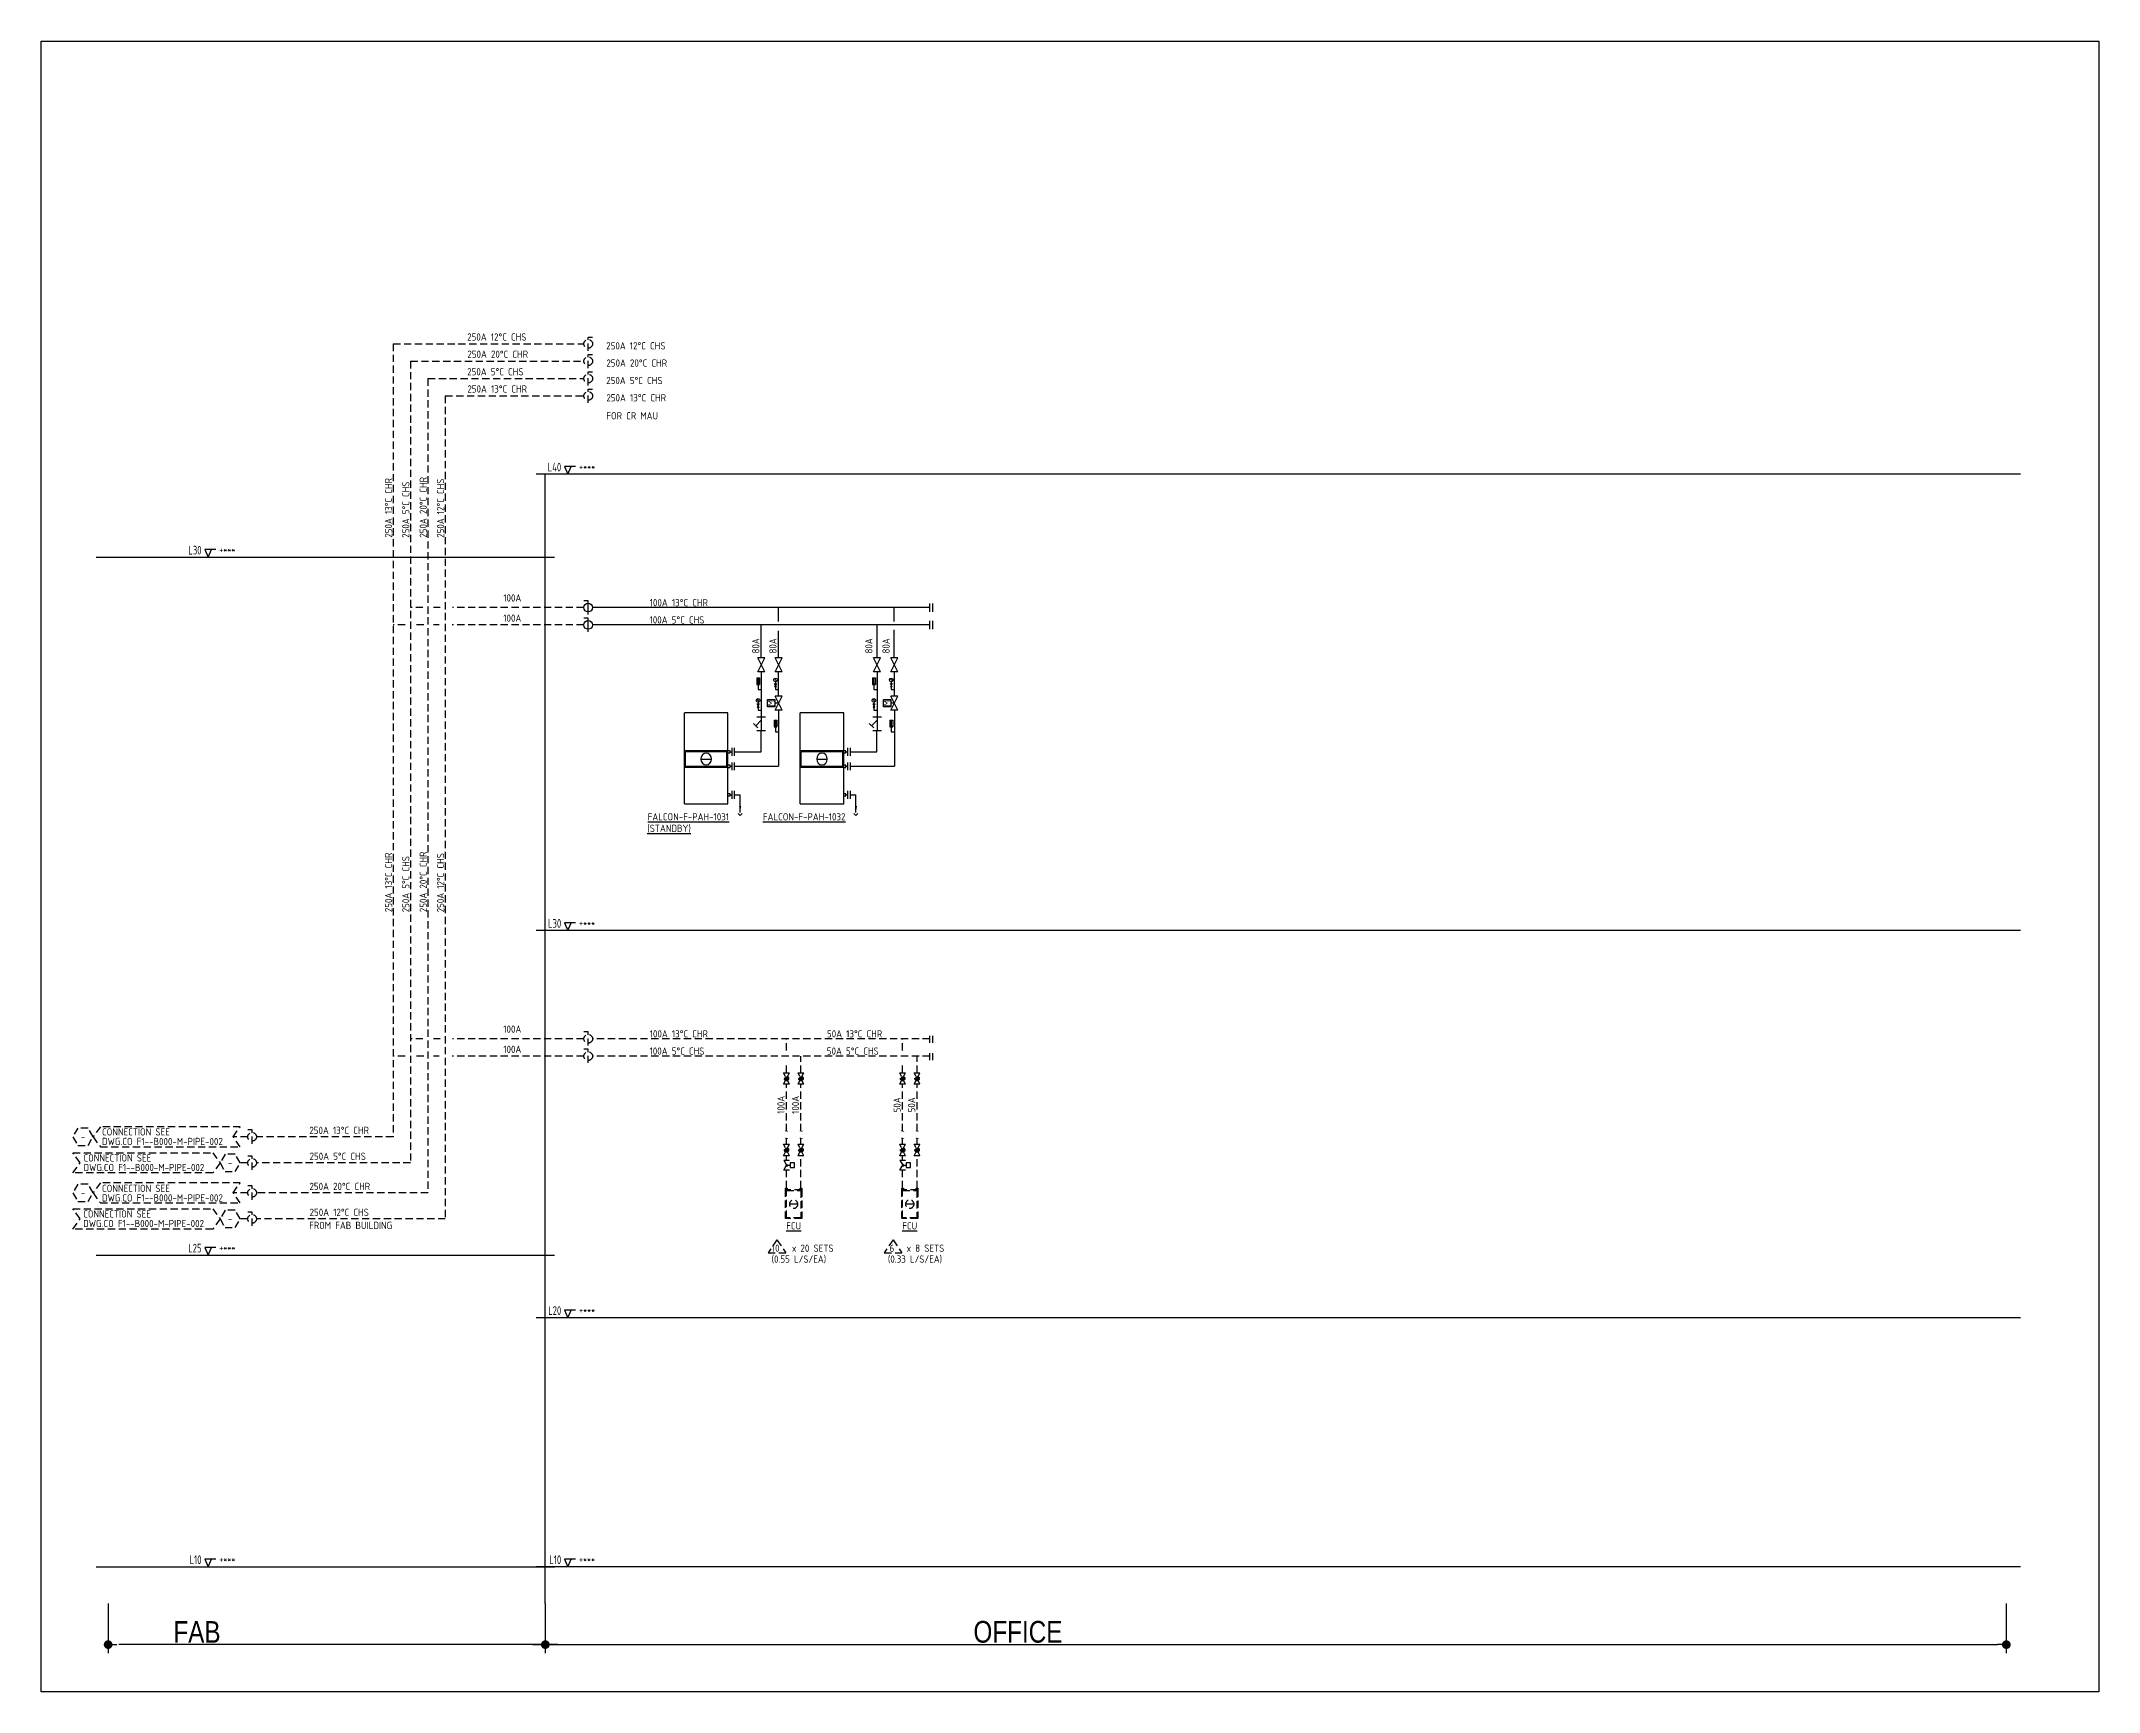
# Model space of a CAD drawing. Extents: x 41366 to 42076, y 84937 to 85507.
import ezdxf
from ezdxf.enums import TextEntityAlignment as Align

# ---------------------------------------------------------------- set-up
doc = ezdxf.new("R2010")
doc.units = 0
doc.header["$LTSCALE"] = 10
doc.linetypes.add('HIDDEN', pattern=[0.375, 0.25, -0.125])
for name, color, linetype in [('A-DETL-01', 1, 'Continuous'), ('DETL-TXT', 4, 'Continuous'), ('G-ANNO-TEXT', 3, 'Continuous'), ('M-CWTR-9PIPE-R', 110, 'Continuous'), ('M-CWTR-9PIPE-S', 200, 'Continuous'), ('M-CWTR-TEXT', 3, 'Continuous'), ('M-CWTR-VAVE', 2, 'Continuous'), ('M-EQPM-TEXT', 4, 'Continuous'), ('M-EQPM-TXT', 4, 'Continuous'), ('M-HVAC-CPIPE', 4, 'Continuous'), ('M-HVAC-DAPR', 2, 'Continuous'), ('M-HVAC-EQPM', 22, 'Continuous'), ('M-PIPE-CHWR20', 110, 'Continuous'), ('M-PIPE-FITTING', 2, 'Continuous'), ('U-CDA-TXT', 4, 'Continuous'), ('U-CDA-V', 3, 'Continuous'), ('U-CH-V', 3, 'Continuous')]:
    doc.layers.add(name, color=color, linetype=linetype)
doc.styles.add('AA-TXT', font='isocp.shx', dxfattribs={"width": 0.8, "bigfont": 'chineset.shx'})

# ---------------------------------------------------------------- blocks, each defined once
blk = doc.blocks.new('RISER-TXT')
at = {"layer": 'G-ANNO-TEXT'}
for p, q in [((-1.15, 2.64), (0, 0)), ((2.6, 2.64), (-1.15, 2.64)), ((0, 0), (1.15, 2.64))]:
    blk.add_line(p, q, dxfattribs=at)
at = {"layer": 'G-ANNO-TEXT', "style": 'AA-TXT', "width": 0.8}
blk.add_attdef('LEVEL', text='', height=3, dxfattribs=at).set_placement((-2.33, 0.96), align=Align.RIGHT)
blk.add_attdef('HIGEHT', (3.82, 1.42), '', height=2.5, dxfattribs=at)
blk = doc.blocks.new('_Dot')
at = {"color": 0, "linetype": 'ByBlock', "lineweight": -2}
blk.add_line((-0.5, 0), (-1, 0), dxfattribs=at)
at = {"color": 0, "linetype": 'ByBlock', "const_width": 0.5}
blk.add_lwpolyline([(-0.25, 0, 1), (0.25, 0, 1)], format="xyb", close=True, dxfattribs=at)
blk = doc.blocks.new('A$C5D640173')
at = {"layer": 'U-CDA-V'}
for p, q in [((0, 0), (0, 2.72)), ((0.88, 0), (0.88, 2.72))]:
    blk.add_line(p, q, dxfattribs=at)

msp = doc.modelspace()

# ---------------------------------------------------------------- hatches: boundary and pattern name
at = {"layer": 'M-CWTR-VAVE', "linetype": 'HIDDEN'}
h = msp.add_hatch(color=252, dxfattribs=at)
edge = h.paths.add_edge_path()
edge.add_arc((41623.03, 85148.65), 0.75, 0, 360)
h = msp.add_hatch(color=252, dxfattribs=at)
edge = h.paths.add_edge_path()
edge.add_arc((41628.03, 85148.65), 0.75, 0, 360)
h = msp.add_hatch(color=252, dxfattribs=at)
edge = h.paths.add_edge_path()
edge.add_arc((41663.14, 85148.65), 0.75, 0, 360)
h = msp.add_hatch(color=252, dxfattribs=at)
edge = h.paths.add_edge_path()
edge.add_arc((41668.14, 85148.65), 0.75, 0, 360)
h = msp.add_hatch(color=252, dxfattribs=at)
edge = h.paths.add_edge_path()
edge.add_arc((41623.03, 85123.97), 0.75, 0, 360)
h = msp.add_hatch(color=252, dxfattribs=at)
edge = h.paths.add_edge_path()
edge.add_arc((41628.03, 85123.97), 0.75, 0, 360)
h = msp.add_hatch(color=252, dxfattribs=at)
edge = h.paths.add_edge_path()
edge.add_arc((41663.14, 85123.97), 0.75, 0, 360)
h = msp.add_hatch(color=252, dxfattribs=at)
edge = h.paths.add_edge_path()
edge.add_arc((41668.14, 85123.97), 0.75, 0, 360)

# ---------------------------------------------------------------- linework, layer by layer
at = {"color": 2}
for p, q in [((41388.7, 84967.19), (41388.7, 84950.01)), ((41539.72, 84967.19), (41539.72, 84950.01)), ((42044.39, 84967.19), (42044.39, 84950.01)), ((41544.08, 84953.01), (41392.44, 84953.01)), ((41535.36, 84953.01), (42041.39, 84953.01))]:
    msp.add_line(p, q, dxfattribs=at)
at = {"layer": 'A-DETL-01', "linetype": 'Continuous'}
for p, q in [((42049.3, 85357.47), (41536.54, 85357.47)), ((41539.72, 84967.19), (41539.72, 85357.47)), ((41384.53, 85328.77), (41542.9, 85328.77)), ((42049.3, 85199.79), (41536.54, 85199.79)), ((41384.53, 85087.57), (41542.9, 85087.57)), ((42049.3, 85065.99), (41536.54, 85065.99)), ((41384.53, 84979.9), (41542.9, 84979.9)), ((42049.3, 84979.9), (41536.54, 84979.9))]:
    msp.add_line(p, q, dxfattribs=at)
at = {"layer": 'DEFPOINTS', "color": 1}
msp.add_lwpolyline([(41365.57, 85507.15), (42076.35, 85507.15), (42076.35, 84936.69), (41365.57, 84936.69)], close=True, dxfattribs=at)
at = {"layer": 'DETL-TXT', "color": 252, "linetype": 'HIDDEN'}
for points in [[(41383.51, 85128.5), (41381.76, 85131.53), (41378.26, 85131.53), (41376.51, 85128.5), (41378.26, 85125.47), (41381.76, 85125.47)], [(41383.51, 85128.5), (41386.01, 85125), (41434.35, 85125), (41431.85, 85128.5), (41434.35, 85132), (41386.01, 85132)], [(41427.35, 85119.5), (41424.85, 85116), (41376.51, 85116), (41379.01, 85119.5), (41376.51, 85123), (41424.85, 85123)], [(41434.35, 85119.5), (41432.6, 85122.53), (41429.1, 85122.53), (41427.35, 85119.5), (41429.1, 85116.47), (41432.6, 85116.47)], [(41383.51, 85109.14), (41381.76, 85112.17), (41378.26, 85112.17), (41376.51, 85109.14), (41378.26, 85106.11), (41381.76, 85106.11)], [(41383.51, 85109.14), (41386.01, 85105.64), (41434.35, 85105.64), (41431.85, 85109.14), (41434.35, 85112.64), (41386.01, 85112.64)], [(41427.35, 85100.14), (41424.85, 85096.64), (41376.51, 85096.64), (41379.01, 85100.14), (41376.51, 85103.64), (41424.85, 85103.64)], [(41434.35, 85100.14), (41432.6, 85103.17), (41429.1, 85103.17), (41427.35, 85100.14), (41429.1, 85097.11), (41432.6, 85097.11)]]:
    msp.add_lwpolyline(points, close=True, dxfattribs=at)
at = {"layer": 'M-CWTR-9PIPE-R', "color": 252, "linetype": 'HIDDEN'}
for p, q in [((41487.17, 85402.53), (41487.17, 85128.5)), ((41487.17, 85402.53), (41553.03, 85402.53)), ((41499.17, 85390.53), (41499.17, 85109.14)), ((41499.17, 85390.53), (41553.03, 85390.53)), ((41497.46, 85311.38), (41493.17, 85311.38)), ((41503.45, 85311.38), (41501.1, 85311.38)), ((41553.03, 85311.38), (41507.7, 85311.38)), ((41497.46, 85162.38), (41493.17, 85162.38)), ((41503.45, 85162.38), (41501.1, 85162.38)), ((41553.03, 85162.38), (41507.7, 85162.38)), ((41672.56, 85162.38), (41556.03, 85162.38)), ((41623.03, 85158.38), (41623.03, 85162.38)), ((41663.14, 85158.38), (41663.14, 85162.38)), ((41672.56, 85160.95), (41672.56, 85163.8)), ((41673.56, 85160.95), (41673.56, 85163.8)), ((41623.03, 85150.65), (41623.03, 85154.38)), ((41663.14, 85150.65), (41663.14, 85154.38)), ((41623.03, 85130.43), (41623.03, 85146.65)), ((41663.14, 85130.43), (41663.14, 85146.65)), ((41436.94, 85128.5), (41431.85, 85128.5)), ((41487.17, 85128.5), (41439.94, 85128.5)), ((41623.03, 85125.97), (41623.03, 85127.93)), ((41663.14, 85125.97), (41663.14, 85127.93)), ((41623.03, 85120.42), (41623.03, 85121.97)), ((41623.03, 85110.79), (41623.03, 85117.02)), ((41663.14, 85120.42), (41663.14, 85121.97)), ((41663.14, 85110.79), (41663.14, 85117.02)), ((41436.94, 85109.14), (41431.85, 85109.14)), ((41499.17, 85109.14), (41439.94, 85109.14))]:
    msp.add_line(p, q, dxfattribs=at)
at = {"layer": 'M-CWTR-9PIPE-R'}
for p, q in [((41672.56, 85311.38), (41556.03, 85311.38)), ((41620.26, 85306.56), (41620.26, 85311.38)), ((41660.26, 85306.56), (41660.26, 85311.38)), ((41672.56, 85309.95), (41672.56, 85312.81)), ((41673.56, 85309.95), (41673.56, 85312.81)), ((41620.26, 85294), (41620.26, 85303.38)), ((41660.26, 85294), (41660.26, 85303.73)), ((41620.29, 85280.78), (41620.29, 85289.21)), ((41660.29, 85280.78), (41660.29, 85289.21)), ((41620.28, 85275.98), (41620.28, 85256.55)), ((41660.28, 85275.98), (41660.28, 85256.55)), ((41605.09, 85256.55), (41620.28, 85256.55)), ((41645.09, 85256.55), (41660.28, 85256.55))]:
    msp.add_line(p, q, dxfattribs=at)
at = {"layer": 'M-CWTR-9PIPE-S', "color": 252, "linetype": 'HIDDEN'}
for p, q in [((41493.17, 85396.53), (41493.17, 85119.5)), ((41493.17, 85396.53), (41553.03, 85396.53)), ((41505.17, 85384.53), (41505.17, 85100.14)), ((41505.17, 85384.53), (41553.03, 85384.53)), ((41491.28, 85305.38), (41487.17, 85305.38)), ((41497.76, 85305.38), (41495.15, 85305.38)), ((41503.1, 85305.38), (41501.06, 85305.38)), ((41553.03, 85305.38), (41507.53, 85305.38)), ((41491.28, 85156.38), (41487.17, 85156.38)), ((41497.76, 85156.38), (41495.15, 85156.38)), ((41503.1, 85156.38), (41501.06, 85156.38)), ((41553.03, 85156.38), (41507.53, 85156.38)), ((41672.56, 85156.38), (41556.03, 85156.38)), ((41628.03, 85150.65), (41628.03, 85156.38)), ((41668.14, 85150.65), (41668.14, 85156.38)), ((41672.56, 85154.95), (41672.56, 85157.8)), ((41673.56, 85154.95), (41673.56, 85157.8)), ((41628.03, 85130.43), (41628.03, 85146.65)), ((41668.14, 85130.43), (41668.14, 85146.65)), ((41628.03, 85125.97), (41628.03, 85127.93)), ((41668.14, 85125.97), (41668.14, 85127.93)), ((41436.94, 85119.5), (41434.35, 85119.5)), ((41493.17, 85119.5), (41439.94, 85119.5)), ((41628.03, 85110.79), (41628.03, 85121.97)), ((41668.14, 85110.79), (41668.14, 85121.97)), ((41436.94, 85100.14), (41434.35, 85100.14)), ((41505.17, 85100.14), (41439.94, 85100.14))]:
    msp.add_line(p, q, dxfattribs=at)
at = {"layer": 'M-CWTR-9PIPE-S'}
for p, q in [((41672.56, 85305.38), (41556.03, 85305.38)), ((41614.3, 85294), (41614.3, 85305.38)), ((41654.3, 85294), (41654.3, 85305.38)), ((41672.56, 85303.95), (41672.56, 85306.81)), ((41673.56, 85303.95), (41673.56, 85306.81)), ((41614.3, 85289.21), (41614.3, 85273.57)), ((41654.3, 85289.21), (41654.3, 85273.57)), ((41614.28, 85261.55), (41614.28, 85268.78)), ((41654.28, 85261.55), (41654.28, 85268.78)), ((41605.11, 85261.55), (41614.28, 85261.55)), ((41645.11, 85261.55), (41654.28, 85261.55))]:
    msp.add_line(p, q, dxfattribs=at)
at = {"layer": 'M-CWTR-VAVE', "color": 252, "linetype": 'HIDDEN'}
for p, q in [((41554.53, 85400.16), (41554.53, 85404.9)), ((41554.53, 85404.9), (41556.03, 85404.9)), ((41554.53, 85394.16), (41554.53, 85398.9)), ((41554.53, 85398.9), (41556.03, 85398.9)), ((41554.53, 85388.16), (41554.53, 85392.9)), ((41554.53, 85392.9), (41556.03, 85392.9)), ((41554.53, 85382.16), (41554.53, 85386.9)), ((41554.53, 85386.9), (41556.03, 85386.9)), ((41554.53, 85164.75), (41553.02, 85164.75)), ((41554.53, 85158.75), (41553.02, 85158.75)), ((41554.53, 85160.01), (41554.53, 85164.75)), ((41554.53, 85154.01), (41554.53, 85158.75)), ((41622.69, 85149.32), (41622.03, 85150.65)), ((41622.03, 85150.65), (41624.03, 85150.65)), ((41622.03, 85146.65), (41622.69, 85147.98)), ((41624.03, 85146.65), (41622.03, 85146.65)), ((41623.36, 85149.32), (41624.03, 85150.65)), ((41624.03, 85146.65), (41623.36, 85147.98)), ((41627.03, 85150.65), (41629.03, 85150.65)), ((41627.69, 85149.32), (41627.03, 85150.65)), ((41627.03, 85146.65), (41627.69, 85147.98)), ((41629.03, 85146.65), (41627.03, 85146.65)), ((41628.36, 85149.32), (41629.03, 85150.65)), ((41629.03, 85146.65), (41628.36, 85147.98)), ((41662.8, 85149.32), (41662.14, 85150.65)), ((41662.14, 85150.65), (41664.14, 85150.65)), ((41662.14, 85146.65), (41662.8, 85147.98)), ((41664.14, 85146.65), (41662.14, 85146.65)), ((41663.47, 85149.32), (41664.14, 85150.65)), ((41664.14, 85146.65), (41663.47, 85147.98)), ((41667.14, 85150.65), (41669.14, 85150.65)), ((41667.8, 85149.32), (41667.14, 85150.65)), ((41667.14, 85146.65), (41667.8, 85147.98)), ((41669.14, 85146.65), (41667.14, 85146.65)), ((41668.47, 85149.32), (41669.14, 85150.65)), ((41669.14, 85146.65), (41668.47, 85147.98)), ((41438.44, 85130.87), (41436.94, 85130.87)), ((41438.44, 85126.13), (41438.44, 85130.87)), ((41622.69, 85124.64), (41622.03, 85125.97)), ((41622.03, 85125.97), (41624.03, 85125.97)), ((41622.03, 85121.97), (41622.69, 85123.3)), ((41623.36, 85124.64), (41624.03, 85125.97)), ((41624.03, 85121.97), (41623.36, 85123.3)), ((41627.03, 85125.97), (41629.03, 85125.97)), ((41627.69, 85124.64), (41627.03, 85125.97)), ((41627.03, 85121.97), (41627.69, 85123.3)), ((41628.36, 85124.64), (41629.03, 85125.97)), ((41629.03, 85121.97), (41628.36, 85123.3)), ((41662.8, 85124.64), (41662.14, 85125.97)), ((41662.14, 85125.97), (41664.14, 85125.97)), ((41662.14, 85121.97), (41662.8, 85123.3)), ((41663.47, 85124.64), (41664.14, 85125.97)), ((41664.14, 85121.97), (41663.47, 85123.3)), ((41667.14, 85125.97), (41669.14, 85125.97)), ((41667.8, 85124.64), (41667.14, 85125.97)), ((41667.14, 85121.97), (41667.8, 85123.3)), ((41668.47, 85124.64), (41669.14, 85125.97)), ((41669.14, 85121.97), (41668.47, 85123.3)), ((41438.44, 85121.87), (41436.94, 85121.87)), ((41438.44, 85117.13), (41438.44, 85121.87)), ((41624.03, 85121.97), (41622.03, 85121.97)), ((41622.08, 85120.42), (41623.97, 85117.02)), ((41622.08, 85117.02), (41623.97, 85120.42)), ((41622.08, 85117.02), (41623.97, 85120.42)), ((41622.08, 85120.42), (41623.97, 85117.02)), ((41622.08, 85120.42), (41623.97, 85120.42)), ((41622.08, 85120.42), (41623.97, 85120.42)), ((41623.97, 85117.02), (41622.08, 85117.02)), ((41623.97, 85117.02), (41622.08, 85117.02)), ((41623.03, 85118.72), (41624.26, 85118.72)), ((41629.03, 85121.97), (41627.03, 85121.97)), ((41664.14, 85121.97), (41662.14, 85121.97)), ((41662.19, 85120.42), (41664.08, 85117.02)), ((41662.19, 85117.02), (41664.08, 85120.42)), ((41662.19, 85117.02), (41664.08, 85120.42)), ((41662.19, 85120.42), (41664.08, 85117.02)), ((41662.19, 85120.42), (41664.08, 85120.42)), ((41662.19, 85120.42), (41664.08, 85120.42)), ((41664.08, 85117.02), (41662.19, 85117.02)), ((41664.08, 85117.02), (41662.19, 85117.02)), ((41663.14, 85118.72), (41664.37, 85118.72)), ((41669.14, 85121.97), (41667.14, 85121.97)), ((41438.44, 85111.51), (41436.94, 85111.51)), ((41438.44, 85106.77), (41438.44, 85111.51)), ((41622.74, 85110.22), (41622.74, 85110.79)), ((41622.74, 85110.79), (41623.31, 85110.79)), ((41623.31, 85110.79), (41623.31, 85110.22)), ((41627.74, 85110.22), (41627.74, 85110.79)), ((41627.74, 85110.79), (41628.31, 85110.79)), ((41628.31, 85110.79), (41628.31, 85110.22)), ((41662.85, 85110.22), (41662.85, 85110.79)), ((41662.85, 85110.79), (41663.42, 85110.79)), ((41663.42, 85110.79), (41663.42, 85110.22)), ((41667.85, 85110.22), (41667.85, 85110.79)), ((41667.85, 85110.79), (41668.42, 85110.79)), ((41668.42, 85110.79), (41668.42, 85110.22)), ((41438.44, 85102.51), (41436.94, 85102.51)), ((41438.44, 85097.77), (41438.44, 85102.51))]:
    msp.add_line(p, q, dxfattribs=at)
at = {"layer": 'M-CWTR-VAVE'}
for p, q in [((41554.53, 85313.75), (41553.02, 85313.75)), ((41554.53, 85309.01), (41554.53, 85313.75)), ((41554.53, 85307.75), (41553.02, 85307.75)), ((41554.53, 85303.01), (41554.53, 85307.75)), ((41613.1, 85289.2), (41615.5, 85294)), ((41615.5, 85289.2), (41613.1, 85294)), ((41615.5, 85294), (41613.1, 85294)), ((41619.09, 85289.2), (41621.49, 85294)), ((41621.49, 85289.2), (41619.09, 85294)), ((41621.49, 85294), (41619.09, 85294)), ((41653.1, 85289.2), (41655.5, 85294)), ((41655.5, 85289.2), (41653.1, 85294)), ((41655.5, 85294), (41653.1, 85294)), ((41659.09, 85289.2), (41661.49, 85294)), ((41661.49, 85289.2), (41659.09, 85294)), ((41661.49, 85294), (41659.09, 85294)), ((41612.74, 85287.16), (41613.72, 85287.16)), ((41612.74, 85287.16), (41613.72, 85287.16)), ((41612.74, 85287.16), (41612.74, 85284.81)), ((41612.74, 85287.16), (41612.74, 85284.81)), ((41613.04, 85286.84), (41613.43, 85286.84)), ((41613.04, 85286.84), (41613.43, 85286.84)), ((41615.5, 85289.2), (41613.1, 85289.2)), ((41613.23, 85286.96), (41613.23, 85285.34)), ((41613.23, 85286.96), (41613.23, 85285.34)), ((41613.72, 85287.16), (41613.72, 85284.81)), ((41613.72, 85287.16), (41613.72, 85284.81)), ((41619.51, 85286.14), (41618.96, 85286.69)), ((41621.49, 85289.2), (41619.09, 85289.2)), ((41652.74, 85287.16), (41653.72, 85287.16)), ((41652.74, 85287.16), (41653.72, 85287.16)), ((41652.74, 85287.16), (41652.74, 85284.81)), ((41652.74, 85287.16), (41652.74, 85284.81)), ((41653.04, 85286.84), (41653.43, 85286.84)), ((41653.04, 85286.84), (41653.43, 85286.84)), ((41655.5, 85289.2), (41653.1, 85289.2)), ((41653.23, 85286.96), (41653.23, 85285.34)), ((41653.23, 85286.96), (41653.23, 85285.34)), ((41653.72, 85287.16), (41653.72, 85284.81)), ((41653.72, 85287.16), (41653.72, 85284.81)), ((41659.51, 85286.14), (41658.96, 85286.69)), ((41661.49, 85289.2), (41659.09, 85289.2)), ((41612.74, 85284.81), (41613.72, 85284.81)), ((41612.74, 85284.81), (41613.72, 85284.81)), ((41613.51, 85279.04), (41612.96, 85279.59)), ((41613.04, 85286.45), (41613.43, 85286.45)), ((41613.04, 85286.45), (41613.43, 85286.45)), ((41613.04, 85286.06), (41613.43, 85286.06)), ((41613.04, 85286.06), (41613.43, 85286.06)), ((41613.04, 85285.67), (41613.43, 85285.67)), ((41613.04, 85285.67), (41613.43, 85285.67)), ((41613.23, 85284.81), (41613.23, 85283.07)), ((41613.23, 85284.81), (41613.23, 85283.07)), ((41613.23, 85283.07), (41614.28, 85283.07)), ((41619.53, 85285.17), (41618.93, 85283.97)), ((41619.53, 85283.97), (41618.93, 85285.17)), ((41618.93, 85285.17), (41619.53, 85285.17)), ((41619.53, 85283.97), (41618.93, 85283.97)), ((41619.09, 85275.98), (41621.49, 85280.78)), ((41621.49, 85275.98), (41619.09, 85280.78)), ((41621.49, 85280.78), (41619.09, 85280.78)), ((41619.23, 85285.77), (41619.23, 85285.17)), ((41619.23, 85283.97), (41619.23, 85283.07)), ((41619.23, 85283.07), (41620.28, 85283.07)), ((41652.74, 85284.81), (41653.72, 85284.81)), ((41652.74, 85284.81), (41653.72, 85284.81)), ((41653.51, 85279.04), (41652.96, 85279.59)), ((41653.04, 85286.45), (41653.43, 85286.45)), ((41653.04, 85286.45), (41653.43, 85286.45)), ((41653.04, 85286.06), (41653.43, 85286.06)), ((41653.04, 85286.06), (41653.43, 85286.06)), ((41653.04, 85285.67), (41653.43, 85285.67)), ((41653.04, 85285.67), (41653.43, 85285.67)), ((41653.23, 85284.81), (41653.23, 85283.07)), ((41653.23, 85284.81), (41653.23, 85283.07)), ((41653.23, 85283.07), (41654.28, 85283.07)), ((41659.53, 85285.17), (41658.93, 85283.97)), ((41659.53, 85283.97), (41658.93, 85285.17)), ((41658.93, 85285.17), (41659.53, 85285.17)), ((41659.53, 85283.97), (41658.93, 85283.97)), ((41659.09, 85275.98), (41661.49, 85280.78)), ((41661.49, 85275.98), (41659.09, 85280.78)), ((41661.49, 85280.78), (41659.09, 85280.78)), ((41659.23, 85285.77), (41659.23, 85285.17)), ((41659.23, 85283.97), (41659.23, 85283.07)), ((41659.23, 85283.07), (41660.28, 85283.07)), ((41614.3, 85272.48), (41612.39, 85270.58)), ((41615.8, 85273.57), (41612.83, 85273.57)), ((41613.53, 85278.08), (41612.93, 85276.88)), ((41613.53, 85276.88), (41612.93, 85278.08)), ((41612.93, 85278.08), (41613.53, 85278.08)), ((41613.53, 85276.88), (41612.93, 85276.88)), ((41613.23, 85278.68), (41613.23, 85278.08)), ((41613.23, 85276.88), (41613.23, 85275.98)), ((41613.23, 85275.98), (41614.28, 85275.98)), ((41614.3, 85273.57), (41614.3, 85268.78)), ((41618.74, 85272.53), (41619.72, 85272.53)), ((41618.74, 85272.53), (41619.72, 85272.53)), ((41618.74, 85272.53), (41618.74, 85270.18)), ((41618.74, 85272.53), (41618.74, 85270.18)), ((41621.49, 85275.98), (41619.09, 85275.98)), ((41619.23, 85272.32), (41619.23, 85270.71)), ((41619.23, 85272.32), (41619.23, 85270.71)), ((41619.72, 85272.53), (41619.72, 85270.18)), ((41619.72, 85272.53), (41619.72, 85270.18)), ((41654.3, 85272.48), (41652.39, 85270.58)), ((41655.8, 85273.57), (41652.83, 85273.57)), ((41653.53, 85278.08), (41652.93, 85276.88)), ((41653.53, 85276.88), (41652.93, 85278.08)), ((41652.93, 85278.08), (41653.53, 85278.08)), ((41653.53, 85276.88), (41652.93, 85276.88)), ((41653.23, 85278.68), (41653.23, 85278.08)), ((41653.23, 85276.88), (41653.23, 85275.98)), ((41653.23, 85275.98), (41654.28, 85275.98)), ((41654.3, 85273.57), (41654.3, 85268.78)), ((41658.74, 85272.53), (41659.72, 85272.53)), ((41658.74, 85272.53), (41659.72, 85272.53)), ((41658.74, 85272.53), (41658.74, 85270.18)), ((41658.74, 85272.53), (41658.74, 85270.18)), ((41661.49, 85275.98), (41659.09, 85275.98)), ((41659.23, 85272.32), (41659.23, 85270.71)), ((41659.23, 85272.32), (41659.23, 85270.71)), ((41659.72, 85272.53), (41659.72, 85270.18)), ((41659.72, 85272.53), (41659.72, 85270.18)), ((41611.63, 85271.34), (41613.15, 85269.82)), ((41615.8, 85268.78), (41612.83, 85268.78)), ((41618.74, 85270.18), (41619.72, 85270.18)), ((41618.74, 85270.18), (41619.72, 85270.18)), ((41619.04, 85272.21), (41619.43, 85272.21)), ((41619.04, 85272.21), (41619.43, 85272.21)), ((41619.04, 85271.82), (41619.43, 85271.82)), ((41619.04, 85271.82), (41619.43, 85271.82)), ((41619.04, 85271.43), (41619.43, 85271.43)), ((41619.04, 85271.43), (41619.43, 85271.43)), ((41619.04, 85271.03), (41619.43, 85271.03)), ((41619.04, 85271.03), (41619.43, 85271.03)), ((41619.23, 85270.18), (41619.23, 85268.44)), ((41619.23, 85270.18), (41619.23, 85268.44)), ((41619.23, 85268.44), (41620.28, 85268.44)), ((41651.63, 85271.34), (41653.15, 85269.82)), ((41655.8, 85268.78), (41652.83, 85268.78)), ((41658.74, 85270.18), (41659.72, 85270.18)), ((41658.74, 85270.18), (41659.72, 85270.18)), ((41659.04, 85272.21), (41659.43, 85272.21)), ((41659.04, 85272.21), (41659.43, 85272.21)), ((41659.04, 85271.82), (41659.43, 85271.82)), ((41659.04, 85271.82), (41659.43, 85271.82)), ((41659.04, 85271.43), (41659.43, 85271.43)), ((41659.04, 85271.43), (41659.43, 85271.43)), ((41659.04, 85271.03), (41659.43, 85271.03)), ((41659.04, 85271.03), (41659.43, 85271.03)), ((41659.23, 85270.18), (41659.23, 85268.44)), ((41659.23, 85270.18), (41659.23, 85268.44)), ((41659.23, 85268.44), (41660.28, 85268.44))]:
    msp.add_line(p, q, dxfattribs=at)
at = {"layer": 'M-CWTR-VAVE', "color": 252, "linetype": 'HIDDEN'}
for centre, radius in [((41554.53, 85402.53), 1.5), ((41554.53, 85396.53), 1.5), ((41554.53, 85390.53), 1.5), ((41554.53, 85384.53), 1.5), ((41554.53, 85162.38), 1.5), ((41554.53, 85156.38), 1.5), ((41623.03, 85148.65), 0.75), ((41628.03, 85148.65), 0.75), ((41663.14, 85148.65), 0.75), ((41668.14, 85148.65), 0.75), ((41438.44, 85128.5), 1.5), ((41623.03, 85123.97), 0.75), ((41628.03, 85123.97), 0.75), ((41663.14, 85123.97), 0.75), ((41668.14, 85123.97), 0.75), ((41438.44, 85119.5), 1.5), ((41438.44, 85109.14), 1.5), ((41438.44, 85100.14), 1.5)]:
    msp.add_circle(centre, radius, dxfattribs=at)
at = {"layer": 'M-CWTR-VAVE'}
for centre, radius in [((41554.53, 85311.38), 1.5), ((41554.53, 85305.38), 1.5), ((41619.23, 85286.41), 0.637), ((41659.23, 85286.41), 0.637), ((41613.23, 85279.32), 0.637), ((41613.23, 85285.17), 0.174), ((41613.23, 85285.17), 0.174), ((41653.23, 85279.32), 0.637), ((41653.23, 85285.17), 0.174), ((41653.23, 85285.17), 0.174), ((41619.23, 85270.53), 0.174), ((41619.23, 85270.53), 0.174), ((41659.23, 85270.53), 0.174), ((41659.23, 85270.53), 0.174)]:
    msp.add_circle(centre, radius, dxfattribs=at)
at = {"layer": 'M-EQPM-TEXT', "color": 252, "linetype": 'HIDDEN'}
for p, q in [((41619.72, 85092.9), (41616.67, 85088.45)), ((41616.67, 85088.45), (41622.78, 85088.45)), ((41619.72, 85092.9), (41622.78, 85088.45)), ((41659.83, 85092.9), (41656.77, 85088.45)), ((41656.77, 85088.45), (41662.89, 85088.45)), ((41659.83, 85092.9), (41662.89, 85088.45))]:
    msp.add_line(p, q, dxfattribs=at)
at = {"layer": 'M-HVAC-CPIPE'}
for p, q in [((41605.11, 85246.68), (41607.02, 85246.68)), ((41607.02, 85240.56), (41607.02, 85246.68)), ((41645.11, 85246.68), (41647.02, 85246.68)), ((41647.02, 85240.56), (41647.02, 85246.68))]:
    msp.add_line(p, q, dxfattribs=at)
at = {"layer": 'M-HVAC-DAPR', "color": 252, "linetype": 'HIDDEN'}
for points in [[(41625.75, 85117.93), (41625.75, 85119.51), (41624.26, 85119.51), (41624.26, 85117.93)], [(41665.86, 85117.93), (41665.86, 85119.51), (41664.37, 85119.51), (41664.37, 85117.93)]]:
    msp.add_lwpolyline(points, close=True, dxfattribs=at)
at = {"layer": 'M-HVAC-EQPM'}
for p, q in [((41587.78, 85243.54), (41587.78, 85275.05)), ((41602.78, 85275.05), (41587.78, 85275.05)), ((41602.78, 85243.54), (41602.78, 85275.05)), ((41627.78, 85243.54), (41627.78, 85275.05)), ((41642.78, 85275.05), (41627.78, 85275.05)), ((41642.78, 85243.54), (41642.78, 85275.05)), ((41602.78, 85261.87), (41587.78, 85261.87)), ((41588.11, 85256.6), (41588.11, 85261.49)), ((41602.44, 85261.49), (41588.11, 85261.49)), ((41593.76, 85259.05), (41596.79, 85259.05)), ((41602.44, 85256.6), (41602.44, 85261.49)), ((41603.53, 85261.93), (41602.78, 85261.93)), ((41602.78, 85261.17), (41603.53, 85261.17)), ((41603.53, 85261.17), (41603.53, 85261.93)), ((41603.53, 85261.55), (41604.23, 85261.55)), ((41642.78, 85261.87), (41627.78, 85261.87)), ((41628.11, 85256.6), (41628.11, 85261.49)), ((41642.44, 85261.49), (41628.11, 85261.49)), ((41633.76, 85259.05), (41636.79, 85259.05)), ((41642.44, 85256.6), (41642.44, 85261.49)), ((41643.53, 85261.93), (41642.78, 85261.93)), ((41642.78, 85261.17), (41643.53, 85261.17)), ((41643.53, 85261.17), (41643.53, 85261.93)), ((41643.53, 85261.55), (41644.23, 85261.55)), ((41587.78, 85256.23), (41602.78, 85256.23)), ((41588.11, 85256.6), (41602.44, 85256.6)), ((41603.53, 85256.93), (41602.78, 85256.93)), ((41602.78, 85256.17), (41603.53, 85256.17)), ((41603.53, 85256.17), (41603.53, 85256.93)), ((41603.53, 85256.55), (41604.23, 85256.55)), ((41627.78, 85256.23), (41642.78, 85256.23)), ((41628.11, 85256.6), (41642.44, 85256.6)), ((41643.53, 85256.93), (41642.78, 85256.93)), ((41642.78, 85256.17), (41643.53, 85256.17)), ((41643.53, 85256.17), (41643.53, 85256.93)), ((41643.53, 85256.55), (41644.23, 85256.55)), ((41603.53, 85247.06), (41602.78, 85247.06)), ((41602.78, 85246.3), (41603.53, 85246.3)), ((41603.53, 85246.3), (41603.53, 85247.06)), ((41603.53, 85246.68), (41604.23, 85246.68)), ((41643.53, 85247.06), (41642.78, 85247.06)), ((41642.78, 85246.3), (41643.53, 85246.3)), ((41643.53, 85246.3), (41643.53, 85247.06)), ((41643.53, 85246.68), (41644.23, 85246.68)), ((41587.78, 85243.54), (41602.78, 85243.54)), ((41627.78, 85243.54), (41642.78, 85243.54))]:
    msp.add_line(p, q, dxfattribs=at)
at = {"layer": 'M-HVAC-EQPM', "color": 252, "linetype": 'HIDDEN'}
for p, q in [((41628.27, 85110.22), (41622.74, 85110.22)), ((41622.74, 85100.22), (41622.74, 85110.22)), ((41623.02, 85109.96), (41627.98, 85109.96)), ((41623.02, 85100.48), (41623.02, 85109.96)), ((41627.98, 85109.96), (41627.98, 85100.48)), ((41628.27, 85110.22), (41628.27, 85100.22)), ((41668.38, 85110.22), (41662.85, 85110.22)), ((41662.85, 85100.22), (41662.85, 85110.22)), ((41663.13, 85109.96), (41668.09, 85109.96)), ((41663.13, 85100.48), (41663.13, 85109.96)), ((41668.09, 85109.96), (41668.09, 85100.48)), ((41668.38, 85110.22), (41668.38, 85100.22)), ((41626.65, 85105.22), (41624.36, 85105.22)), ((41666.76, 85105.22), (41664.47, 85105.22)), ((41628.27, 85100.22), (41622.74, 85100.22)), ((41627.98, 85100.48), (41623.02, 85100.48)), ((41668.38, 85100.22), (41662.85, 85100.22)), ((41668.09, 85100.48), (41663.13, 85100.48))]:
    msp.add_line(p, q, dxfattribs=at)
at = {"layer": 'M-HVAC-EQPM', "extrusion": (0, 0, -1)}
for centre in [(41595.28, 85259.05), (41635.28, 85259.05)]:
    msp.add_ellipse(centre, major_axis=(0, 2.02), ratio=0.9, start_param=-1.570796, end_param=4.712389, dxfattribs=at)
at = {"layer": 'M-HVAC-EQPM', "color": 252, "linetype": 'HIDDEN'}
for centre in [(41625.5, 85105.22), (41665.61, 85105.22)]:
    msp.add_ellipse(centre, major_axis=(0, 1.53), ratio=0.9, start_param=-1.570796, end_param=4.712389, dxfattribs=at)
at = {"layer": 'M-PIPE-FITTING', "ltscale": 0.1}
for p, q in [((41620.29, 85278.38), (41619.02, 85278.38)), ((41660.29, 85278.38), (41659.02, 85278.38))]:
    msp.add_line(p, q, dxfattribs=at)
for points in [[(41619.02, 85277.13), (41616.52, 85277.13), (41616.52, 85279.63), (41619.02, 85279.63)], [(41659.02, 85277.13), (41656.52, 85277.13), (41656.52, 85279.63), (41659.02, 85279.63)]]:
    msp.add_lwpolyline(points, close=True, dxfattribs=at)
at = {"layer": 'U-CH-V'}
for p, q in [((41606.33, 85240.19), (41607.02, 85239.56)), ((41607.71, 85240.19), (41607.02, 85239.56)), ((41646.33, 85240.19), (41647.02, 85239.56)), ((41647.71, 85240.19), (41647.02, 85239.56))]:
    msp.add_line(p, q, dxfattribs=at)
for points in [[(41607.02, 85240.56, 0, 0.737, 0), (41607.02, 85242.78, 0, 0, 0)], [(41647.02, 85240.56, 0, 0.737, 0), (41647.02, 85242.78, 0, 0, 0)]]:
    msp.add_lwpolyline(points, format="xyseb", dxfattribs=at)

# ---------------------------------------------------------------- block references
for p, values in [((41547.54, 85357.47), {'HIGEHT': '+***', 'LEVEL': 'L40'}), ((41423.28, 85328.77), {'HIGEHT': '+***', 'LEVEL': 'L30'}), ((41547.54, 85199.79), {'HIGEHT': '+***', 'LEVEL': 'L30'}), ((41423.28, 85087.57), {'HIGEHT': '+***', 'LEVEL': 'L25'}), ((41547.54, 85065.99), {'HIGEHT': '+***', 'LEVEL': 'L20'}), ((41423.28, 84979.9), {'HIGEHT': '+***', 'LEVEL': 'L10'}), ((41547.54, 84979.9), {'HIGEHT': '+***', 'LEVEL': 'L10'})]:
    msp.add_blockref('RISER-TXT', p).add_auto_attribs(values)
at = {"color": 2, "xscale": 3, "yscale": 3, "zscale": 3, "rotation": 180}
for p in [(41388.7, 84953.01), (41539.72, 84953.01)]:
    msp.add_blockref('_Dot', p, dxfattribs=at)
at = {"color": 2, "xscale": 3, "yscale": 3, "zscale": 3}
msp.add_blockref('_Dot', (42044.39, 84953.01), dxfattribs=at)
at = {"layer": 'U-CDA-TXT'}
for p in [(41604.23, 85260.19), (41644.23, 85260.19), (41604.23, 85255.19), (41644.23, 85255.19), (41604.23, 85245.32), (41644.23, 85245.32)]:
    msp.add_blockref('A$C5D640173', p, dxfattribs=at)

# ---------------------------------------------------------------- texts
at = {"color": 4, "char_height": 7.5, "attachment_point": 5, "style": 'AA-TXT'}
for s, insert in [('\\A1;{\\fArial|b0|i0|c0|p34;FAB}', (41419.39, 84957.39)), ('\\A1;{\\fArial|b0|i0|c0|p34;OFFICE}', (41702.97, 84957.39))]:
    msp.add_mtext(s, dxfattribs=dict(at, insert=insert))
at = {"layer": 'DETL-TXT', "color": 252, "linetype": 'HIDDEN', "style": 'AA-TXT'}
for s, p in [('CONNECTION SEE', (41386.6, 85128.95)), ('DWG.CO F1--B000-M-PIPE-002', (41386.6, 85125.65)), ('CONNECTION SEE', (41380.2, 85119.95)), ('DWG.CO F1--B000-M-PIPE-002', (41380.2, 85116.65)), ('CONNECTION SEE', (41386.6, 85109.44)), ('CONNECTION SEE', (41380.09, 85100.59)), ('DWG.CO F1--B000-M-PIPE-002', (41386.6, 85106.14)), ('DWG.CO F1--B000-M-PIPE-002', (41380.09, 85097.29))]:
    msp.add_text(s, height=2.5, dxfattribs=at).set_placement(p)
for p in [(41380.01, 85128.5), (41430.85, 85119.5), (41380.01, 85109.14), (41430.85, 85100.14)]:
    msp.add_text('-', height=2.5, dxfattribs=at).set_placement(p, align=Align.MIDDLE)
at = {"layer": 'M-CWTR-TEXT', "color": 252, "linetype": 'HIDDEN', "style": 'AA-TXT'}
for s, p in [('250A 12%%DC CHS', (41512.73, 85403.65)), ('250A 12%%DC CHS', (41560.75, 85400.61)), ('250A 5%%DC CHS', (41512.73, 85391.65)), ('250A 20%%DC CHR ', (41512.79, 85397.69)), ('250A 20%%DC CHR ', (41560.81, 85394.65)), ('250A 13%%DC CHR ', (41512.79, 85385.69)), ('250A 5%%DC CHS', (41560.75, 85388.61)), ('250A 13%%DC CHR ', (41560.81, 85382.65)), ('FOR CR MAU', (41560.81, 85376.43)), ('100A', (41525.2, 85313.46)), ('100A', (41525.2, 85306.49)), ('100A', (41525.2, 85164.46)), ('100A', (41525.2, 85157.49)), ('100A 5%%DC CHS', (41575.72, 85156.88)), ('100A 13%%DC CHR ', (41575.78, 85162.84)), ('50A 5%%DC CHS', (41636.96, 85156.88)), ('50A 13%%DC CHR ', (41637.02, 85162.84)), ('250A 13%%DC CHR ', (41458.2, 85129.48)), ('250A 5%%DC CHS', (41458.28, 85120.52)), ('250A 20%%DC CHR ', (41458.24, 85110.12)), ('250A 12%%DC CHS', (41458.29, 85101.16)), ('FROM FAB BUILDING', (41458.14, 85096.64))]:
    msp.add_text(s, height=2.5, dxfattribs=at).set_placement(p)
for s, p in [('250A 13%%DC CHR ', (41486.82, 85335.56)), ('250A 5%%DC CHS', (41492.78, 85335.5)), ('250A 20%%DC CHR ', (41498.82, 85335.56)), ('250A 12%%DC CHS', (41504.78, 85335.5))]:
    msp.add_text(s, height=2.5, rotation=90, dxfattribs=at).set_placement(p)
at = {"layer": 'M-CWTR-TEXT', "style": 'AA-TXT'}
for s, p in [('100A 5%%DC CHS', (41575.72, 85305.88)), ('100A 13%%DC CHR ', (41575.78, 85311.84))]:
    msp.add_text(s, height=2.5, dxfattribs=at).set_placement(p)
for p in [(41613.64, 85295.52), (41619.6, 85295.52), (41652.71, 85295.52), (41658.66, 85295.52)]:
    msp.add_text('80A', height=2.5, rotation=90, dxfattribs=at).set_placement(p)
at = {"layer": 'M-CWTR-TEXT', "color": 252, "style": 'AA-TXT'}
for s, p in [('250A 13%%DC CHR ', (41486.82, 85206.13)), ('250A 5%%DC CHS', (41492.78, 85206.07)), ('250A 20%%DC CHR ', (41498.82, 85206.13)), ('250A 12%%DC CHS', (41504.78, 85206.07))]:
    msp.add_text(s, height=2.5, rotation=90, dxfattribs=at).set_placement(p)
at = {"layer": 'M-CWTR-TEXT', "color": 252, "linetype": 'HIDDEN', "style": 'AA-TXT'}
for s, p in [('100A', (41621.13, 85139.54)), ('100A', (41626.13, 85139.54)), ('50A', (41661.24, 85139.54)), ('50A', (41666.24, 85139.54))]:
    msp.add_text(s, height=2.5, rotation=90, dxfattribs=at).set_placement(p, align=Align.MIDDLE_CENTER)
at = {"layer": 'M-CWTR-TEXT', "color": 252, "linetype": 'HIDDEN', "style": 'AA-TXT', "width": 0.8}
for p in [(41628.07, 85130.43), (41668.17, 85130.43), (41628.07, 85127.93), (41668.17, 85127.93)]:
    msp.add_text('~', height=2.5, dxfattribs=at).set_placement(p, align=Align.MIDDLE_CENTER)
at = {"layer": 'M-CWTR-TEXT', "color": 252, "linetype": 'HIDDEN', "style": 'AA-TXT'}
for s, p in [('(0.55 L/S/EA)', (41627.3, 85086.25)), ('(0.33 L/S/EA)', (41667.41, 85086.25))]:
    msp.add_text(s, height=2.5, dxfattribs=at).set_placement(p, align=Align.MIDDLE_CENTER)
at = {"layer": 'M-EQPM-TEXT', "color": 252, "linetype": 'HIDDEN', "style": 'AA-TXT'}
for s, p in [('%%UFCU', (41625.5, 85097.72)), ('%%UFCU', (41665.61, 85097.72)), ('10   x 20 SETS', (41628.62, 85090)), ('6   x 8 SETS', (41668.08, 85090))]:
    msp.add_text(s, height=2.5, dxfattribs=at).set_placement(p, align=Align.MIDDLE_CENTER)
at = {"layer": 'M-EQPM-TXT', "style": 'AA-TXT'}
for s, p in [('%%UFALCON-F-PAH-1031', (41589.14, 85239.08)), ('%%UFALCON-F-PAH-1032', (41629.14, 85239.08)), ('%%U(STANDBY)', (41582.46, 85235.11))]:
    msp.add_text(s, height=2.5, dxfattribs=at).set_placement(p, align=Align.MIDDLE_CENTER)
at = {"layer": 'M-PIPE-CHWR20', "color": 252, "linetype": 'HIDDEN', "style": 'AA-TXT', "width": 0.8}
for p in [(41623.03, 85130.43), (41663.14, 85130.43), (41623.03, 85127.93), (41663.14, 85127.93)]:
    msp.add_text('~', height=2.5, dxfattribs=at).set_placement(p, align=Align.MIDDLE_CENTER)
at = {"layer": 'M-PIPE-FITTING', "ltscale": 0.1, "style": 'AA-TXT'}
for p in [(41617.77, 85278.38), (41657.77, 85278.38)]:
    msp.add_text('M', height=2.5, rotation=90, dxfattribs=at).set_placement(p, align=Align.MIDDLE)

doc.saveas('drawing.dxf')
